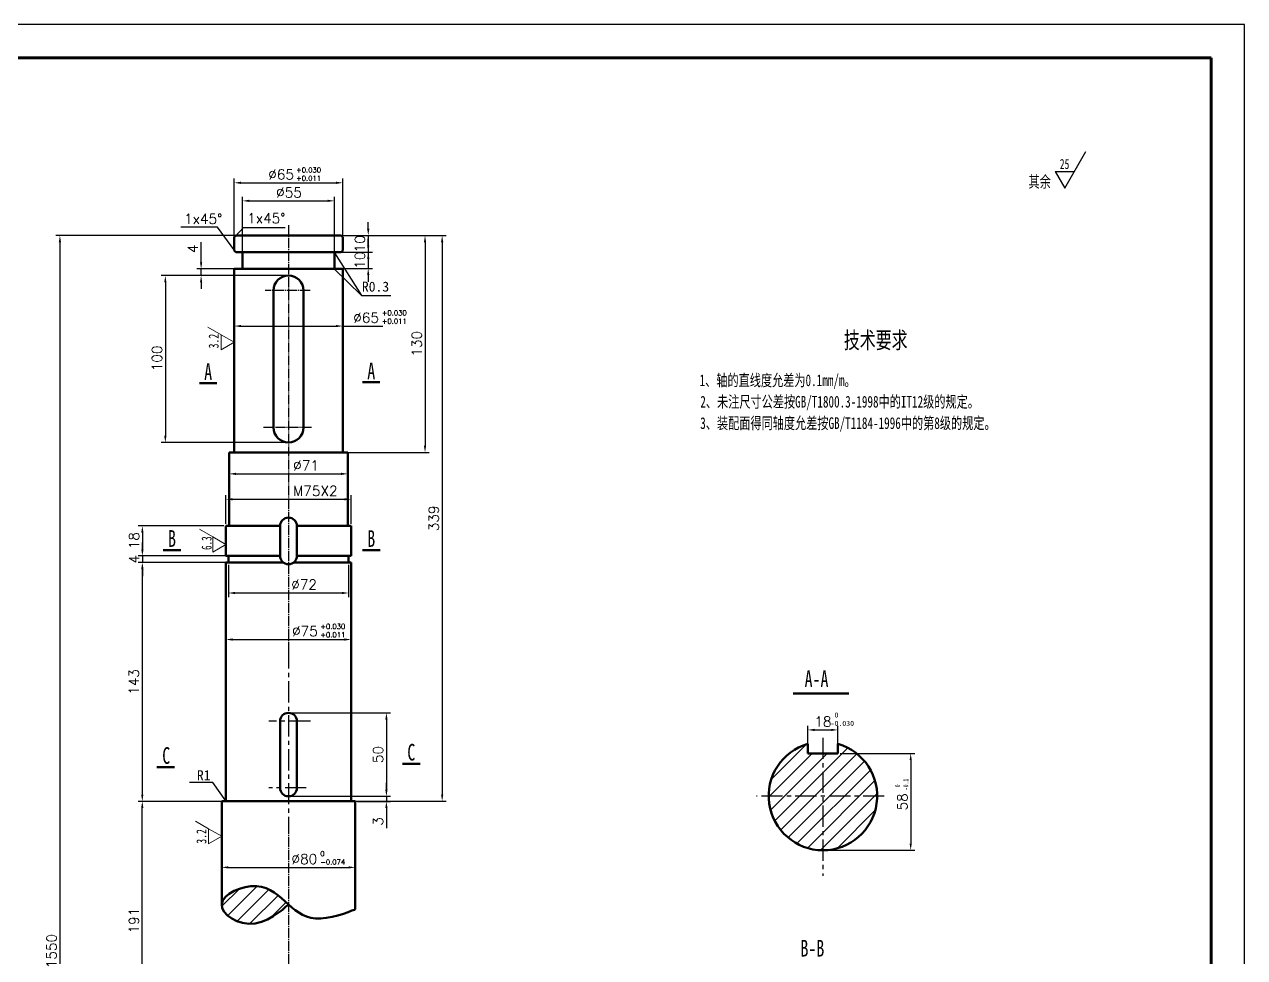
# Model space of a CAD drawing. Header units: millimetres. Extents: x -11803 to 14115, y -852 to 12275.
# Drawn here: x -7058 to -3403, y 9443 to 12238 of the extents above; entities that cross this region are included whole.
import ezdxf

# ---------------------------------------------------------------- set-up
doc = ezdxf.new("R2010")
doc.units = ezdxf.units.MM
doc.linetypes.add('CENTERX2', pattern=[101.6, 63.5, -12.7, 12.7, -12.7])
doc.linetypes.add('EB_DASHDOT', pattern=[39, 30, -3, 3, -3])
doc.layers.get('Defpoints').update_dxf_attribs({"lineweight": 0})
for name, color, linetype, lineweight in [('CAXA0', 7, 'Continuous', 70), ('CAXA1', 1, 'EB_DASHDOT', 25), ('中心线', 1, 'CENTERX2', 25), ('粗实线', 7, 'Continuous', 50), ('边框线', 2, 'Continuous', 90)]:
    doc.layers.add(name, color=color, linetype=linetype, lineweight=lineweight)
doc.layers.add('细实线', color=125, linetype='Continuous')
doc.styles.add('6', font='SIMFANG.TTF', dxfattribs={"width": 0.72})
doc.styles.get("Standard").update_dxf_attribs({"font": 'txt', "bigfont": 'gbcbig.shx'})
doc.styles.add('TXT', font='SIMFANG.TTF', dxfattribs={"width": 0.7})
doc.styles.add('标准', font='SimSun.ttf', dxfattribs={"width": 0.667})
doc.dimstyles.new('Copy of ISO-25', dxfattribs={"dimtxt": 30, "dimasz": 20, "dimexe": 12.5, "dimexo": 6.25, "dimgap": 10, "dimtad": 1, "dimtxsty": 'Standard', "dimcen": 0, "dimadec": 0, "dimazin": 0, "dimtfac": 1, "dimtmove": 0, "dimatfit": 3, "dimfxl": 0, "dimtolj": 1, "dimtzin": 0, "dimarcsym": 0})

# ---------------------------------------------------------------- blocks, each defined once
blk = doc.blocks.new('*D217')
at = {"layer": 'Defpoints', "color": 0, "lineweight": 25}
for p in [(-6104.6, 11763.7), (-6429.6, 11580.8), (-6104.6, 11580.8)]:
    blk.add_point(p, dxfattribs=at)
at = {"layer": '细实线', "color": 0, "lineweight": -2}
for p, q in [((-6429.6, 11587.1), (-6429.6, 11776.2)), ((-6104.6, 11587.1), (-6104.6, 11776.2)), ((-6409.6, 11763.7), (-6124.6, 11763.7))]:
    blk.add_line(p, q, dxfattribs=at)
at = {"layer": '细实线', "color": 0, "lineweight": 25}
for points in [[(-6409.6, 11767), (-6409.6, 11760.3), (-6429.6, 11763.7)], [(-6124.6, 11767), (-6124.6, 11760.3), (-6104.6, 11763.7)]]:
    blk.add_solid(points, dxfattribs=at)
at = {"layer": '细实线', "color": 0, "insert": (-6289.2, 11788.7), "char_height": 30, "attachment_point": 5}
blk.add_mtext('\\A1;%%c65', dxfattribs=at)
blk = doc.blocks.new('*D218')
at = {"layer": 'Defpoints', "color": 0, "lineweight": 25}
for p in [(-6129.6, 11709.6), (-6404.6, 11539), (-6129.6, 11539)]:
    blk.add_point(p, dxfattribs=at)
at = {"layer": '细实线', "color": 0, "lineweight": -2}
for p, q in [((-6404.6, 11545.2), (-6404.6, 11722.1)), ((-6384.6, 11709.6), (-6149.6, 11709.6)), ((-6129.6, 11545.2), (-6129.6, 11722.1))]:
    blk.add_line(p, q, dxfattribs=at)
at = {"layer": '细实线', "color": 0, "lineweight": 25}
for points in [[(-6384.6, 11713), (-6384.6, 11706.3), (-6404.6, 11709.6)], [(-6149.6, 11713), (-6149.6, 11706.3), (-6129.6, 11709.6)]]:
    blk.add_solid(points, dxfattribs=at)
at = {"layer": '细实线', "color": 0, "insert": (-6265.5, 11734.6), "char_height": 30, "attachment_point": 5}
blk.add_mtext('\\A1;%%c55', dxfattribs=at)
blk = doc.blocks.new('*D219')
at = {"layer": 'Defpoints', "color": 0, "lineweight": 25}
for p in [(-6116.4, 11605.8), (-6116.4, 11555.8), (-6028.2, 11555.8)]:
    blk.add_point(p, dxfattribs=at)
at = {"layer": '细实线', "color": 0, "lineweight": -2}
for p, q in [((-6028.2, 11625.8), (-6028.2, 11645.8)), ((-6110.1, 11605.8), (-6015.7, 11605.8)), ((-6028.2, 11605.8), (-6028.2, 11555.8)), ((-6110.1, 11555.8), (-6015.7, 11555.8)), ((-6028.2, 11535.8), (-6028.2, 11515.8))]:
    blk.add_line(p, q, dxfattribs=at)
at = {"layer": '细实线', "color": 0, "lineweight": 25}
for points in [[(-6031.6, 11625.8), (-6024.9, 11625.8), (-6028.2, 11605.8)], [(-6031.6, 11535.8), (-6024.9, 11535.8), (-6028.2, 11555.8)]]:
    blk.add_solid(points, dxfattribs=at)
at = {"layer": '细实线', "color": 0, "insert": (-6053.2, 11580.8), "char_height": 30, "attachment_point": 5, "rotation": 90}
blk.add_mtext('\\A1;10', dxfattribs=at)
blk = doc.blocks.new('*D220')
at = {"layer": 'Defpoints', "color": 0, "lineweight": 25}
for p in [(-6129.6, 11555.8), (-6129.6, 11507.3), (-6028.2, 11507.3)]:
    blk.add_point(p, dxfattribs=at)
at = {"layer": '细实线', "color": 0, "lineweight": -2}
for p, q in [((-6028.2, 11575.8), (-6028.2, 11595.8)), ((-6123.3, 11555.8), (-6015.7, 11555.8)), ((-6028.2, 11555.8), (-6028.2, 11507.3)), ((-6123.3, 11507.3), (-6015.7, 11507.3)), ((-6028.2, 11487.3), (-6028.2, 11467.3))]:
    blk.add_line(p, q, dxfattribs=at)
at = {"layer": '细实线', "color": 0, "lineweight": 25}
for points in [[(-6031.6, 11575.8), (-6024.9, 11575.8), (-6028.2, 11555.8)], [(-6031.6, 11487.3), (-6024.9, 11487.3), (-6028.2, 11507.3)]]:
    blk.add_solid(points, dxfattribs=at)
at = {"layer": '细实线', "color": 0, "insert": (-6053.2, 11531.6), "char_height": 30, "attachment_point": 5, "rotation": 90}
blk.add_mtext('\\A1;10', dxfattribs=at)
blk = doc.blocks.new('*D221')
at = {"layer": 'Defpoints', "color": 0, "lineweight": 25}
for p in [(-6528.9, 11485.8), (-6267.1, 11505.8), (-6267.1, 11485.8)]:
    blk.add_point(p, dxfattribs=at)
at = {"layer": '细实线', "color": 0, "lineweight": -2}
for p, q in [((-6528.9, 11525.8), (-6528.9, 11585.8)), ((-6273.3, 11505.8), (-6541.4, 11505.8)), ((-6273.3, 11485.8), (-6541.4, 11485.8)), ((-6528.9, 11485.8), (-6528.9, 11505.8)), ((-6528.9, 11465.8), (-6528.9, 11445.8))]:
    blk.add_line(p, q, dxfattribs=at)
at = {"layer": '细实线', "color": 0, "lineweight": 25}
for points in [[(-6532.2, 11525.8), (-6525.5, 11525.8), (-6528.9, 11505.8)], [(-6532.2, 11465.8), (-6525.5, 11465.8), (-6528.9, 11485.8)]]:
    blk.add_solid(points, dxfattribs=at)
at = {"layer": '细实线', "color": 0, "insert": (-6553.9, 11565.8), "char_height": 30, "attachment_point": 5, "rotation": 90}
blk.add_mtext('\\A1;4', dxfattribs=at)
blk = doc.blocks.new('*D222')
at = {"layer": 'Defpoints', "color": 0, "lineweight": 25}
for p in [(-6267.1, 11485.8), (-6636, 10985.8), (-6267.1, 10985.8)]:
    blk.add_point(p, dxfattribs=at)
at = {"layer": '细实线', "color": 0, "lineweight": -2}
for p, q in [((-6273.3, 11485.8), (-6648.5, 11485.8)), ((-6636, 11465.8), (-6636, 11005.8)), ((-6273.3, 10985.8), (-6648.5, 10985.8))]:
    blk.add_line(p, q, dxfattribs=at)
at = {"layer": '细实线', "color": 0, "lineweight": 25}
for points in [[(-6639.4, 11465.8), (-6632.7, 11465.8), (-6636, 11485.8)], [(-6639.4, 11005.8), (-6632.7, 11005.8), (-6636, 10985.8)]]:
    blk.add_solid(points, dxfattribs=at)
at = {"layer": '细实线', "color": 0, "insert": (-6661, 11237.7), "char_height": 30, "attachment_point": 5, "rotation": 90}
blk.add_mtext('\\A1;100', dxfattribs=at)
blk = doc.blocks.new('*D223')
at = {"layer": 'Defpoints', "color": 0, "lineweight": 25}
for p in [(-6116.4, 11605.8), (-6104.6, 10955.8), (-5858, 10955.8)]:
    blk.add_point(p, dxfattribs=at)
at = {"layer": '细实线', "color": 0, "lineweight": -2}
for p, q in [((-6110.1, 11605.8), (-5845.5, 11605.8)), ((-5858, 11585.8), (-5858, 10975.8)), ((-6098.3, 10955.8), (-5845.5, 10955.8))]:
    blk.add_line(p, q, dxfattribs=at)
at = {"layer": '细实线', "color": 0, "lineweight": 25}
for points in [[(-5861.4, 11585.8), (-5854.7, 11585.8), (-5858, 11605.8)], [(-5861.4, 10975.8), (-5854.7, 10975.8), (-5858, 10955.8)]]:
    blk.add_solid(points, dxfattribs=at)
at = {"layer": '细实线', "color": 0, "insert": (-5883, 11281.3), "char_height": 30, "attachment_point": 5, "rotation": 90}
blk.add_mtext('\\A1;130', dxfattribs=at)
blk = doc.blocks.new('*D224')
at = {"layer": 'Defpoints', "color": 0, "lineweight": 25}
for p in [(-6104.6, 11334.5), (-6429.6, 11253.7), (-6104.6, 11253.7)]:
    blk.add_point(p, dxfattribs=at)
at = {"layer": '细实线', "color": 0, "lineweight": -2}
for p, q in [((-6429.6, 11259.9), (-6429.6, 11347)), ((-6409.6, 11334.5), (-6124.6, 11334.5)), ((-6104.6, 11259.9), (-6104.6, 11347)), ((-6104.6, 11334.5), (-5984.6, 11334.5))]:
    blk.add_line(p, q, dxfattribs=at)
at = {"layer": '细实线', "color": 0, "lineweight": 25}
for points in [[(-6409.6, 11337.9), (-6409.6, 11331.2), (-6429.6, 11334.5)], [(-6124.6, 11337.9), (-6124.6, 11331.2), (-6104.6, 11334.5)]]:
    blk.add_solid(points, dxfattribs=at)
at = {"layer": '细实线', "color": 0, "insert": (-6034.6, 11359.5), "char_height": 30, "attachment_point": 5}
blk.add_mtext('\\A1;%%c65', dxfattribs=at)
blk = doc.blocks.new('*D225')
at = {"layer": 'Defpoints', "color": 0, "lineweight": 25}
for p in [(-6089.6, 10891.8), (-6444.6, 10845.8), (-6089.6, 10845.8)]:
    blk.add_point(p, dxfattribs=at)
at = {"layer": '细实线', "color": 0, "lineweight": -2}
for p, q in [((-6444.6, 10852.1), (-6444.6, 10904.3)), ((-6089.6, 10852.1), (-6089.6, 10904.3)), ((-6424.6, 10891.8), (-6109.6, 10891.8))]:
    blk.add_line(p, q, dxfattribs=at)
at = {"layer": '细实线', "color": 0, "lineweight": 25}
for points in [[(-6424.6, 10895.1), (-6424.6, 10888.4), (-6444.6, 10891.8)], [(-6109.6, 10895.1), (-6109.6, 10888.4), (-6089.6, 10891.8)]]:
    blk.add_solid(points, dxfattribs=at)
at = {"layer": '细实线', "color": 0, "insert": (-6214.6, 10916.8), "char_height": 30, "attachment_point": 5}
blk.add_mtext('\\A1;%%c71', dxfattribs=at)
blk = doc.blocks.new('*D226')
at = {"layer": 'Defpoints', "color": 0, "lineweight": 25}
for p in [(-6079.6, 10815.7), (-6454.6, 10735.8), (-6079.6, 10735.8)]:
    blk.add_point(p, dxfattribs=at)
at = {"layer": '细实线', "color": 0, "lineweight": -2}
for p, q in [((-6454.6, 10742.1), (-6454.6, 10828.2)), ((-6079.6, 10742.1), (-6079.6, 10828.2)), ((-6434.6, 10815.7), (-6099.6, 10815.7))]:
    blk.add_line(p, q, dxfattribs=at)
at = {"layer": '细实线', "color": 0, "lineweight": 25}
for points in [[(-6434.6, 10819), (-6434.6, 10812.3), (-6454.6, 10815.7)], [(-6099.6, 10819), (-6099.6, 10812.3), (-6079.6, 10815.7)]]:
    blk.add_solid(points, dxfattribs=at)
at = {"layer": '细实线', "color": 0, "insert": (-6186.8, 10840.7), "char_height": 30, "attachment_point": 5}
blk.add_mtext('\\A1;M75X2', dxfattribs=at)
blk = doc.blocks.new('*D227')
at = {"layer": 'Defpoints', "color": 0, "lineweight": 25}
for p in [(-6454.6, 10735.8), (-6704.8, 10645.8), (-6454.6, 10645.8)]:
    blk.add_point(p, dxfattribs=at)
at = {"layer": '细实线', "color": 0, "lineweight": -2}
for p, q in [((-6460.8, 10735.8), (-6717.3, 10735.8)), ((-6704.8, 10715.8), (-6704.8, 10665.8)), ((-6460.8, 10645.8), (-6717.3, 10645.8))]:
    blk.add_line(p, q, dxfattribs=at)
at = {"layer": '细实线', "color": 0, "lineweight": 25}
for points in [[(-6708.2, 10715.8), (-6701.5, 10715.8), (-6704.8, 10735.8)], [(-6708.2, 10665.8), (-6701.5, 10665.8), (-6704.8, 10645.8)]]:
    blk.add_solid(points, dxfattribs=at)
at = {"layer": '细实线', "color": 0, "insert": (-6729.8, 10691.7), "char_height": 30, "attachment_point": 5, "rotation": 90}
blk.add_mtext('\\A1;18', dxfattribs=at)
blk = doc.blocks.new('*D228')
at = {"layer": 'Defpoints', "color": 0, "lineweight": 25}
for p in [(-6444.6, 10645.8), (-6704.7, 10625.8), (-6444.6, 10625.8)]:
    blk.add_point(p, dxfattribs=at)
at = {"layer": '细实线', "color": 0, "lineweight": -2}
for p, q in [((-6704.7, 10665.8), (-6704.7, 10685.8)), ((-6450.8, 10645.8), (-6717.2, 10645.8)), ((-6704.7, 10645.8), (-6704.7, 10625.8)), ((-6450.8, 10625.8), (-6717.2, 10625.8)), ((-6704.7, 10605.8), (-6704.7, 10585.8))]:
    blk.add_line(p, q, dxfattribs=at)
at = {"layer": '细实线', "color": 0, "lineweight": 25}
for points in [[(-6708, 10665.8), (-6701.3, 10665.8), (-6704.7, 10645.8)], [(-6708, 10605.8), (-6701.3, 10605.8), (-6704.7, 10625.8)]]:
    blk.add_solid(points, dxfattribs=at)
at = {"layer": '细实线', "color": 0, "insert": (-6729.7, 10635.8), "char_height": 30, "attachment_point": 5, "rotation": 90}
blk.add_mtext('\\A1;4', dxfattribs=at)
blk = doc.blocks.new('*D229')
at = {"layer": 'Defpoints', "color": 0, "lineweight": 25}
for p in [(-6447.1, 10625.8), (-6087.1, 10625.8), (-6087.1, 10534.9)]:
    blk.add_point(p, dxfattribs=at)
at = {"layer": '细实线', "color": 0, "lineweight": -2}
for p, q in [((-6447.1, 10619.6), (-6447.1, 10522.4)), ((-6087.1, 10619.6), (-6087.1, 10522.4)), ((-6427.1, 10534.9), (-6107.1, 10534.9))]:
    blk.add_line(p, q, dxfattribs=at)
at = {"layer": '细实线', "color": 0, "lineweight": 25}
for points in [[(-6427.1, 10538.2), (-6427.1, 10531.6), (-6447.1, 10534.9)], [(-6107.1, 10538.2), (-6107.1, 10531.6), (-6087.1, 10534.9)]]:
    blk.add_solid(points, dxfattribs=at)
at = {"layer": '细实线', "color": 0, "insert": (-6220.5, 10559.9), "char_height": 30, "attachment_point": 5}
blk.add_mtext('\\A1;%%c72', dxfattribs=at)
blk = doc.blocks.new('*D230')
at = {"layer": 'Defpoints', "color": 0, "lineweight": 25}
for p in [(-6079.6, 10395.5), (-6454.6, 10362.6), (-6079.6, 10362.6)]:
    blk.add_point(p, dxfattribs=at)
at = {"layer": '细实线', "color": 0, "lineweight": -2}
for p, q in [((-6454.6, 10368.9), (-6454.6, 10408)), ((-6434.6, 10395.5), (-6099.6, 10395.5)), ((-6079.6, 10368.9), (-6079.6, 10408))]:
    blk.add_line(p, q, dxfattribs=at)
at = {"layer": '细实线', "color": 0, "lineweight": 25}
for points in [[(-6434.6, 10398.9), (-6434.6, 10392.2), (-6454.6, 10395.5)], [(-6099.6, 10398.9), (-6099.6, 10392.2), (-6079.6, 10395.5)]]:
    blk.add_solid(points, dxfattribs=at)
at = {"layer": '细实线', "color": 0, "insert": (-6217.8, 10420.5), "char_height": 30, "attachment_point": 5}
blk.add_mtext('\\A1;%%c75', dxfattribs=at)
blk = doc.blocks.new('*D231')
at = {"layer": 'Defpoints', "color": 0, "lineweight": 25}
for p in [(-6267.1, 10175.8), (-6267.1, 9925.8), (-5973.7, 9925.8)]:
    blk.add_point(p, dxfattribs=at)
at = {"layer": '细实线', "color": 0, "lineweight": -2}
for p, q in [((-6260.8, 10175.8), (-5961.2, 10175.8)), ((-5973.7, 10155.8), (-5973.7, 9945.8)), ((-6260.8, 9925.8), (-5961.2, 9925.8))]:
    blk.add_line(p, q, dxfattribs=at)
at = {"layer": '细实线', "color": 0, "lineweight": 25}
for points in [[(-5977.1, 10155.8), (-5970.4, 10155.8), (-5973.7, 10175.8)], [(-5977.1, 9945.8), (-5970.4, 9945.8), (-5973.7, 9925.8)]]:
    blk.add_solid(points, dxfattribs=at)
at = {"layer": '细实线', "color": 0, "insert": (-5998.7, 10050.8), "char_height": 30, "attachment_point": 5, "rotation": 90}
blk.add_mtext('\\A1;50', dxfattribs=at)
blk = doc.blocks.new('*D232')
at = {"layer": 'Defpoints', "color": 0, "lineweight": 25}
for p in [(-6454.6, 10625.8), (-6705, 9910.8), (-6467.1, 9910.8)]:
    blk.add_point(p, dxfattribs=at)
at = {"layer": '细实线', "color": 0, "lineweight": -2}
for p, q in [((-6460.8, 10625.8), (-6717.5, 10625.8)), ((-6705, 10605.8), (-6705, 9930.8)), ((-6473.3, 9910.8), (-6717.5, 9910.8))]:
    blk.add_line(p, q, dxfattribs=at)
at = {"layer": '细实线', "color": 0, "lineweight": 25}
for points in [[(-6708.4, 10605.8), (-6701.7, 10605.8), (-6705, 10625.8)], [(-6708.4, 9930.8), (-6701.7, 9930.8), (-6705, 9910.8)]]:
    blk.add_solid(points, dxfattribs=at)
at = {"layer": '细实线', "color": 0, "insert": (-6730, 10268.3), "char_height": 30, "attachment_point": 5, "rotation": 90}
blk.add_mtext('\\A1;143', dxfattribs=at)
blk = doc.blocks.new('*D233')
at = {"layer": 'Defpoints', "color": 0, "lineweight": 25}
for p in [(-6079.6, 9925.8), (-6067.1, 9910.8), (-5973.8, 9910.8)]:
    blk.add_point(p, dxfattribs=at)
at = {"layer": '细实线', "color": 0, "lineweight": -2}
for p, q in [((-5973.8, 9945.8), (-5973.8, 9965.8)), ((-6073.3, 9925.8), (-5961.3, 9925.8)), ((-6060.8, 9910.8), (-5961.3, 9910.8)), ((-5973.8, 9925.8), (-5973.8, 9910.8)), ((-5973.8, 9890.8), (-5973.8, 9830.8))]:
    blk.add_line(p, q, dxfattribs=at)
at = {"layer": '细实线', "color": 0, "lineweight": 25}
for points in [[(-5977.1, 9945.8), (-5970.4, 9945.8), (-5973.8, 9925.8)], [(-5977.1, 9890.8), (-5970.4, 9890.8), (-5973.8, 9910.8)]]:
    blk.add_solid(points, dxfattribs=at)
at = {"layer": '细实线', "color": 0, "insert": (-5998.8, 9850.8), "char_height": 30, "attachment_point": 5, "rotation": 90}
blk.add_mtext('\\A1;3', dxfattribs=at)
blk = doc.blocks.new('*D234')
at = {"layer": 'Defpoints', "color": 0, "lineweight": 25}
for p in [(-6467.1, 9703.8), (-6067.1, 9713), (-6067.1, 9703.8)]:
    blk.add_point(p, dxfattribs=at)
at = {"layer": '细实线', "color": 0, "lineweight": -2}
for p, q in [((-6467.1, 9710.1), (-6467.1, 9725.5)), ((-6067.1, 9710.1), (-6067.1, 9725.5)), ((-6447.1, 9713), (-6087.1, 9713))]:
    blk.add_line(p, q, dxfattribs=at)
at = {"layer": '细实线', "color": 0, "lineweight": 25}
for points in [[(-6447.1, 9716.3), (-6447.1, 9709.6), (-6467.1, 9713)], [(-6087.1, 9716.3), (-6087.1, 9709.6), (-6067.1, 9713)]]:
    blk.add_solid(points, dxfattribs=at)
at = {"layer": '细实线', "color": 0, "insert": (-6219.6, 9738), "char_height": 30, "attachment_point": 5}
blk.add_mtext('\\A1;%%c80', dxfattribs=at)
blk = doc.blocks.new('*D238')
at = {"layer": 'Defpoints', "color": 0, "lineweight": 25}
for p in [(-6414.8, 11605.8), (-6951.9, 7318.5), (-6414.8, 7318.5)]:
    blk.add_point(p, dxfattribs=at)
at = {"layer": '细实线', "color": 0, "lineweight": -2}
for p, q in [((-6421, 11605.8), (-6964.4, 11605.8)), ((-6951.9, 11585.8), (-6951.9, 7338.5)), ((-6421, 7318.5), (-6964.4, 7318.5))]:
    blk.add_line(p, q, dxfattribs=at)
at = {"layer": '细实线', "color": 0, "lineweight": 25}
for points in [[(-6955.2, 11585.8), (-6948.5, 11585.8), (-6951.9, 11605.8)], [(-6955.2, 7338.5), (-6948.5, 7338.5), (-6951.9, 7318.5)]]:
    blk.add_solid(points, dxfattribs=at)
at = {"layer": '细实线', "color": 0, "insert": (-6976.9, 9462.1), "char_height": 30, "attachment_point": 5, "rotation": 90}
blk.add_mtext('\\A1;1550', dxfattribs=at)
blk = doc.blocks.new('*D247')
at = {"layer": 'Defpoints', "color": 0, "lineweight": 25}
for p in [(-4621.2, 10124.7), (-4711.2, 10054.2), (-4621.2, 10054.2)]:
    blk.add_point(p, dxfattribs=at)
at = {"layer": '细实线', "color": 0, "lineweight": -2}
for p, q in [((-4711.2, 10060.5), (-4711.2, 10137.2)), ((-4621.2, 10060.5), (-4621.2, 10137.2)), ((-4691.2, 10124.7), (-4641.2, 10124.7))]:
    blk.add_line(p, q, dxfattribs=at)
at = {"layer": '细实线', "color": 0, "lineweight": 25}
for points in [[(-4691.2, 10128.1), (-4691.2, 10121.4), (-4711.2, 10124.7)], [(-4641.2, 10128.1), (-4641.2, 10121.4), (-4621.2, 10124.7)]]:
    blk.add_solid(points, dxfattribs=at)
at = {"layer": '细实线', "color": 0, "insert": (-4666.2, 10149.7), "char_height": 30, "attachment_point": 5}
blk.add_mtext('\\A1;18', dxfattribs=at)
blk = doc.blocks.new('*D248')
at = {"layer": 'Defpoints', "color": 0, "lineweight": 25}
for p in [(-4621.2, 10054.2), (-4666.2, 9764.2), (-4403.2, 9764.2)]:
    blk.add_point(p, dxfattribs=at)
at = {"layer": '细实线', "color": 0, "lineweight": -2}
for p, q in [((-4614.9, 10054.2), (-4390.7, 10054.2)), ((-4403.2, 10034.2), (-4403.2, 9784.2)), ((-4659.9, 9764.2), (-4390.7, 9764.2))]:
    blk.add_line(p, q, dxfattribs=at)
at = {"layer": '细实线', "color": 0, "lineweight": 25}
for points in [[(-4406.5, 10034.2), (-4399.9, 10034.2), (-4403.2, 10054.2)], [(-4406.5, 9784.2), (-4399.9, 9784.2), (-4403.2, 9764.2)]]:
    blk.add_solid(points, dxfattribs=at)
at = {"layer": '细实线', "color": 0, "insert": (-4428.2, 9909.2), "char_height": 30, "attachment_point": 5, "rotation": 90}
blk.add_mtext('\\A1;58', dxfattribs=at)
blk = doc.blocks.new('*D253')
at = {"layer": 'Defpoints', "color": 0, "lineweight": 25}
for p in [(-6705, 9910.8), (-6455.6, 9910.8), (-6467.1, 9196)]:
    blk.add_point(p, dxfattribs=at)
at = {"layer": '细实线', "color": 0, "lineweight": -2}
for p, q in [((-6461.8, 9910.8), (-6717.5, 9910.8)), ((-6705, 9216), (-6705, 9890.8)), ((-6473.3, 9196), (-6717.5, 9196))]:
    blk.add_line(p, q, dxfattribs=at)
at = {"layer": '细实线', "color": 0, "lineweight": 25}
for points in [[(-6708.4, 9890.8), (-6701.7, 9890.8), (-6705, 9910.8)], [(-6708.4, 9216), (-6701.7, 9216), (-6705, 9196)]]:
    blk.add_solid(points, dxfattribs=at)
at = {"layer": '细实线', "color": 0, "insert": (-6730, 9553.4), "char_height": 30, "attachment_point": 5, "rotation": 90}
blk.add_mtext('\\A1;191', dxfattribs=at)
blk = doc.blocks.new('*D286')
at = {"layer": 'Defpoints', "color": 0, "lineweight": 25}
for p in [(-6110.1, 11605.8), (-6079.3, 9911.1), (-5806.8, 9911.1)]:
    blk.add_point(p, dxfattribs=at)
at = {"layer": '细实线', "color": 0, "lineweight": -2}
for p, q in [((-6103.9, 11605.8), (-5794.3, 11605.8)), ((-5806.8, 11585.8), (-5806.8, 9931.1)), ((-6073, 9911.1), (-5794.3, 9911.1))]:
    blk.add_line(p, q, dxfattribs=at)
at = {"layer": '细实线', "color": 0, "lineweight": 25}
for points in [[(-5810.1, 11585.8), (-5803.4, 11585.8), (-5806.8, 11605.8)], [(-5810.1, 9931.1), (-5803.4, 9931.1), (-5806.8, 9911.1)]]:
    blk.add_solid(points, dxfattribs=at)
at = {"layer": '细实线', "color": 0, "lineweight": 25, "insert": (-5831.8, 10758.5), "char_height": 30, "attachment_point": 5, "rotation": 90}
blk.add_mtext('\\A1;339', dxfattribs=at)

msp = doc.modelspace()

# ---------------------------------------------------------------- hatches: boundary and pattern name
at = {"layer": '细实线'}
h = msp.add_hatch(dxfattribs=at)
h.set_pattern_fill('ANSI31', color=256, scale=10, style=0)
h.set_pattern_definition([(45, (33820.052, -34584.665), (-22.45064, 22.45064), [])])
h.paths.add_polyline_path([(-4666.161, 9926.725), (-4666.161, 10054.225), (-4711.161, 10054.225), (-4711.161, 10082.87, 0.33422347), (-4828.661, 9926.725)])
h.paths.add_polyline_path([(-4503.661, 9926.725, 0.33422347), (-4621.161, 10082.87), (-4621.161, 10054.225), (-4666.161, 10054.225), (-4666.161, 9926.725)])
h.paths.add_polyline_path([(-4503.661, 9926.725), (-4666.161, 9926.725), (-4666.161, 9764.225, 0.41421356)])
h.paths.add_polyline_path([(-4666.161, 9926.725), (-4828.661, 9926.725, 0.41421356), (-4666.161, 9764.225)])

# ---------------------------------------------------------------- linework, layer by layer
at = {"linetype": 'Continuous', "lineweight": 0}
for p, q in [((-6469.058, 11308.708), (-6508.536, 11331.501)), ((-6469.058, 11308.708), (-6429.58, 11285.915)), ((-6469.058, 11263.123), (-6469.058, 11308.708)), ((-6469.058, 11263.123), (-6429.58, 11285.915)), ((-6494.058, 10703.034), (-6533.536, 10725.827)), ((-6494.058, 10703.034), (-6454.58, 10680.242)), ((-6494.058, 10657.449), (-6494.058, 10703.034)), ((-6494.058, 10657.449), (-6454.58, 10680.242)), ((-6506.558, 9828.818), (-6546.036, 9851.61)), ((-6506.558, 9828.818), (-6467.08, 9806.025)), ((-6506.558, 9783.232), (-6506.558, 9828.818)), ((-6506.558, 9783.232), (-6467.08, 9806.025))]:
    msp.add_line(p, q, dxfattribs=at)
at = {"layer": 'CAXA0', "lineweight": 50}
for p, q in [((-6429.58, 11600.809), (-6424.58, 11605.809)), ((-6429.58, 11560.809), (-6429.58, 11600.809)), ((-6109.58, 11605.809), (-6424.58, 11605.809)), ((-6104.58, 11600.809), (-6109.58, 11605.809)), ((-6104.58, 11600.809), (-6104.58, 11560.809)), ((-6429.58, 11560.809), (-6424.58, 11555.809)), ((-6109.58, 11555.809), (-6424.58, 11555.809)), ((-6404.58, 11554.309), (-6404.58, 11507.309)), ((-6129.58, 11554.309), (-6129.58, 11507.309)), ((-6104.58, 11560.809), (-6109.58, 11555.809)), ((-6429.58, 10955.809), (-6429.58, 11505.809)), ((-6104.58, 11505.809), (-6429.58, 11505.809)), ((-6104.58, 11505.809), (-6104.58, 10955.809)), ((-6312.08, 11440.809), (-6312.08, 11030.809)), ((-6222.08, 11440.809), (-6222.08, 11030.809)), ((-6089.58, 10955.809), (-6444.58, 10955.809)), ((-6444.58, 10955.809), (-6444.58, 10735.809)), ((-6089.58, 10955.809), (-6089.58, 10735.809)), ((-6292.08, 10735.809), (-6454.58, 10735.809)), ((-6079.58, 10735.809), (-6242.08, 10735.809)), ((-6292.08, 10645.809), (-6454.58, 10645.809)), ((-6079.58, 10645.809), (-6242.08, 10645.809)), ((-6282.08, 10625.809), (-6454.58, 10625.809)), ((-6079.58, 10625.809), (-6252.08, 10625.809)), ((-6455.58, 9910.809), (-6467.08, 9910.809))]:
    msp.add_line(p, q, dxfattribs=at)
for centre, radius, start, end in [((-6403.08, 11554.309), 1.5, 90, 180), ((-6131.08, 11554.309), 1.5, 0, 90), ((-6403.08, 11507.309), 1.5, 180, 270), ((-6267.08, 11440.809), 45, 0, 180), ((-6131.08, 11507.309), 1.5, 270, 360), ((-6267.08, 11030.809), 45, 180, 0)]:
    msp.add_arc(centre, radius, start, end, dxfattribs=at)
at = {"layer": 'CAXA1', "linetype": 'EB_DASHDOT', "lineweight": 25}
for p, q in [((-6267.08, 11636.51), (-6267.08, 10371.915)), ((-6267.08, 11636.51), (-6267.08, 10371.915)), ((-6267.08, 11636.51), (-6267.08, 10371.915)), ((-6267.08, 11636.51), (-6267.08, 10371.915)), ((-6267.08, 9843.651), (-6267.08, 9195.963))]:
    msp.add_line(p, q, dxfattribs=at)
at = {"layer": '中心线', "linetype": 'EB_DASHDOT', "lineweight": 25}
for p, q in [((-6202.064, 11440.809), (-6336.854, 11440.809)), ((-6197.938, 11030.809), (-6342.356, 11030.809))]:
    msp.add_line(p, q, dxfattribs=at)
at = {"layer": '中心线', "lineweight": 25}
msp.add_line((-6267.08, 10371.915), (-6267.08, 9843.651), dxfattribs=at)
at = {"layer": '中心线'}
for p, q in [((-6201.624, 10150.809), (-6326.402, 10150.809)), ((-4666.161, 10101.22), (-4666.161, 9687.593)), ((-6213.831, 9950.809), (-6326.402, 9950.809)), ((-4482.295, 9926.725), (-4865.048, 9926.725))]:
    msp.add_line(p, q, dxfattribs=at)
at = {"layer": '粗实线'}
for p, q in [((-6533.833, 11163.521), (-6481.299, 11163.521)), ((-6045.667, 11166.185), (-5993.133, 11166.185)), ((-6642.155, 10663.538), (-6589.621, 10663.538)), ((-6242.08, 10645.809), (-6242.08, 10645.809)), ((-6045.267, 10663.45), (-5992.733, 10663.45)), ((-4755.125, 10233.889), (-4588.655, 10233.889)), ((-6292.08, 9950.809), (-6292.08, 10150.809)), ((-6242.08, 9950.809), (-6242.08, 10150.809)), ((-4711.161, 10082.87), (-4711.161, 10054.225)), ((-4711.161, 10054.225), (-4621.161, 10054.225)), ((-4621.161, 10082.87), (-4621.161, 10054.225)), ((-5925.267, 10023.45), (-5872.733, 10023.45)), ((-6661.534, 10013.45), (-6609, 10013.45))]:
    msp.add_line(p, q, dxfattribs=at)
at = {"layer": '粗实线', "lineweight": 50}
for p, q in [((-6454.58, 10645.809), (-6454.58, 10735.809)), ((-6292.08, 10735.809), (-6292.08, 10645.809)), ((-6242.08, 10735.809), (-6242.08, 10645.809)), ((-6079.58, 10645.809), (-6079.58, 10735.809)), ((-6454.58, 9911.809), (-6454.58, 10625.809)), ((-6079.58, 9911.809), (-6079.58, 10625.809)), ((-6467.08, 9910.809), (-6467.08, 9596.421)), ((-6461.33, 9910.809), (-6078.58, 9910.809)), ((-6067.08, 9910.809), (-6078.58, 9910.809)), ((-6067.08, 9587.343), (-6067.08, 9910.809))]:
    msp.add_line(p, q, dxfattribs=at)
at = {"layer": '粗实线', "linetype": 'EB_DASHDOT', "lineweight": 50}
for p, q in [((-6447.08, 10645.809), (-6447.08, 10625.809)), ((-6087.08, 10645.809), (-6087.08, 10625.809))]:
    msp.add_line(p, q, dxfattribs=at)
at = {"layer": '粗实线', "lineweight": 25}
for p, q in [((-6448.987, 9568.335), (-6360.63, 9656.828)), ((-6466.864, 9596.632), (-6412.795, 9649.564)), ((-6420.472, 9551.458), (-6325.668, 9646.889)), ((-6383.993, 9543.962), (-6298.462, 9629.193)), ((-6320.773, 9561.981), (-6274.381, 9608.374))]:
    msp.add_line(p, q, dxfattribs=at)
at = {"layer": '粗实线'}
for centre, start, end in [((-6267.08, 10735.809), 0, 180), ((-6267.08, 10150.809), 0, 180), ((-6267.08, 9950.809), 180, 0)]:
    msp.add_arc(centre, 25, start, end, dxfattribs=at)
at = {"layer": '粗实线', "lineweight": 50}
for centre, radius, start, end in [((-6267.08, 10645.809), 25, 180, 0), ((-4666.161, 9926.725), 162.5, 106.07665, 73.92335), ((-6455.58, 9911.809), 1, 270, 0), ((-6078.58, 9911.809), 1, 180, 270)]:
    msp.add_arc(centre, radius, start, end, dxfattribs=at)
at = {"layer": '粗实线', "linetype": 'Continuous', "lineweight": 50}
msp.add_open_spline([(-6067.08, 9587.343), (-6067.08, 9587.343), (-6185.944, 9536.392), (-6268.983, 9599.971), (-6350.979, 9684.191), (-6522.171, 9607.922), (-6366.128, 9502.62), (-6267.08, 9602.228), (-6267.08, 9602.228)], degree=3, knots=[0, 0, 0, 0, 111.97321865, 221.59363085, 336.6154919, 459.39556865, 579.65046407, 699.91228891, 699.91228891, 699.91228891, 699.91228891], dxfattribs=at)
at = {"layer": '细实线', "lineweight": 30}
for p, q in [((-3402.946, 12238.186), (-7602.946, 12238.186)), ((-3402.946, 6298.186), (-3402.946, 12238.186))]:
    msp.add_line(p, q, dxfattribs=at)
at = {"layer": '细实线'}
for p, q in [((-3941.554, 11747.612), (-3878.046, 11857.612)), ((-3970.422, 11797.612), (-3941.554, 11747.612)), ((-3970.422, 11797.612), (-3912.687, 11797.612)), ((-6479.641, 11630.563), (-6589.391, 11630.563)), ((-6428.292, 11559.522), (-6479.641, 11630.563)), ((-6427.08, 11603.309), (-6401.909, 11629.834)), ((-6401.909, 11629.834), (-6277.332, 11629.834)), ((-6129.58, 11554.309), (-6048.003, 11426.354)), ((-6130.019, 11506.248), (-6048.003, 11426.354)), ((-6048.003, 11426.354), (-5960.186, 11426.354)), ((-6551.261, 9967.115), (-6551.261, 9967.115)), ((-6454.58, 9911.809), (-6493.766, 9967.115))]:
    msp.add_line(p, q, dxfattribs=at)
at = {"layer": '细实线', "lineweight": 25}
msp.add_line((-6493.766, 9967.115), (-6563.388, 9967.115), dxfattribs=at)
at = {"layer": '边框线'}
for p, q in [((-3502.946, 12138.186), (-7352.946, 12138.186)), ((-3502.946, 6398.186), (-3502.946, 12138.186))]:
    msp.add_line(p, q, dxfattribs=at)

# ---------------------------------------------------------------- texts
at = {"linetype": 'Continuous', "lineweight": 0, "char_height": 30, "attachment_point": 1, "rotation": 90}
for s, insert, style in [('3.2', (-6506.389, 11267.482), '6'), ('6.3', (-6527.354, 10663.886), '标准'), ('3.2', (-6543.055, 9783.71), '6')]:
    msp.add_mtext(s, dxfattribs=dict(at, insert=insert, style=style))
at = {"layer": '粗实线', "style": 'TXT', "width": 0.7}
for s, height, p in [('技术要求', 50, (-4603.529, 11267.408)), ('1、轴的直线度允差为0.1mm/m。', 35, (-5035.605, 11154.626)), ('2、未注尺寸公差按GB/T1800.3-1998中的IT12级的规定。', 35, (-5033.427, 11090.459)), ('3、装配面得同轴度允差按GB/T1184-1996中的第8级的规定。', 35, (-5033.699, 11026.292))]:
    msp.add_text(s, height=height, dxfattribs=at).set_placement(p)
at = {"layer": '粗实线', "style": 'TXT'}
for s, insert, char_height, width, attachment_point in [('{\\fSimSun|b0|i0|c134|p2;其余}', (-4016.692, 11765.08), 35, 321.16691, 5), ('{\\Ftxt|c0;A}', (-6519.652, 11223.126), 50, 75.38422, 1), ('{\\Ftxt|c0;A}', (-6031.08, 11225.305), 50, 75.38422, 1), ('{\\Ftxt|c0;B}', (-6627.975, 10723.142), 50, 75.38422, 1), ('{\\Ftxt|c0;B}', (-6031.087, 10723.054), 50, 75.38422, 1), ('{\\Ftxt|c0;A-A}', (-4721.048, 10302.831), 50, 256.55835, 1), ('{\\Ftxt|c0;C}', (-6645.267, 10073.054), 50, 159.56453, 1), ('{\\Ftxt|c0;C}', (-5911.087, 10083.054), 50, 75.38422, 1), ('{\\Ftxt|c0;B-B}', (-4733.441, 9495.751), 50, 256.55835, 1)]:
    msp.add_mtext(s, dxfattribs=dict(at, insert=insert, char_height=char_height, width=width, attachment_point=attachment_point))
at = {"layer": '细实线', "attachment_point": 1}
for s, insert, char_height, width in [('+0.030\\P+0.011', (-6244.163, 11809.671), 15, 51.20051), ('1x45%%D', (-6579.836, 11670.719), 30, 63.66793), ('{\\H2x;1x45%%D}', (-6390.731, 11672.395), 15, 63.66793), ('{\\Ftxt|c0;R0.3}', (-6047.226, 11467.682), 30, 68.92687), ('+0.030\\P+0.011', (-5987.519, 11381.57), 15, 2.83349), ('+0.030\\P+0.011', (-6171.493, 10442.111), 15, 51.20051), ('{\\Ftxt|c0; 0\\P-0.030}', (-4643.25, 10176.911), 15, 51.20051), ('{\\Ftxt|c0;R1}', (-6541.449, 10004.045), 30, 51.20051), (' 0\\P-0.074', (-6171.862, 9761.571), 15, 0.79417)]:
    msp.add_mtext(s, dxfattribs=dict(at, insert=insert, char_height=char_height, width=width))
at = {"layer": '细实线', "insert": (-3956.498, 11835.069), "char_height": 30, "width": 54.64664, "attachment_point": 1, "style": 'TXT'}
msp.add_mtext('25', dxfattribs=at)
at = {"layer": '细实线', "insert": (-4450.319, 9944.198), "char_height": 15, "width": 37.56045, "attachment_point": 1, "rotation": 90, "style": 'TXT'}
msp.add_mtext('{\\Ftxt|c0; 0\\P-0.1}', dxfattribs=at)

# ---------------------------------------------------------------- dimensions: what is measured, and where the dimension line sits
at = {"layer": '细实线'}
for base, p1, p2, text, picture, middle in [((-6104.58, 11763.652), (-6429.58, 11580.809), (-6104.58, 11580.809), '%%c65', '*D217', (-6289.169, 11763.652)), ((-6129.58, 11709.633), (-6404.58, 11538.982), (-6129.58, 11538.982), '%%c55', '*D218', (-6265.494, 11709.633)), ((-6104.58, 11334.527), (-6429.58, 11253.662), (-6104.58, 11253.662), '%%c65', '*D224', (-6034.58, 11334.527)), ((-6089.58, 10891.753), (-6444.58, 10845.809), (-6089.58, 10845.809), '%%c71', '*D225', (-6214.622, 10891.753)), ((-6079.58, 10815.657), (-6454.58, 10735.809), (-6079.58, 10735.809), 'M75X2', '*D226', (-6186.813, 10815.657)), ((-6087.08, 10534.887), (-6447.08, 10625.809), (-6087.08, 10625.809), '%%c72', '*D229', (-6220.549, 10534.887)), ((-6079.58, 10395.539), (-6454.58, 10362.605), (-6079.58, 10362.605), '%%c75', '*D230', (-6217.806, 10395.539)), ((-6067.08, 9712.975), (-6467.08, 9703.815), (-6067.08, 9703.815), '%%c80', '*D234', (-6219.632, 9712.975))]:
    dim = msp.add_linear_dim(base=base, p1=p1, p2=p2, text=text, dimstyle='Copy of ISO-25', dxfattribs=at)
    dim.commit()
    dim.dimension.update_dxf_attribs({"geometry": picture, "text_midpoint": middle, "dimtype": 160})
for base, p1, p2, text, picture, middle in [((-6028.224, 11555.809), (-6116.361, 11605.809), (-6116.361, 11555.809), '10', '*D219', (-6028.224, 11580.809)), ((-6028.224, 11507.309), (-6129.58, 11555.809), (-6129.58, 11507.309), '10', '*D220', (-6028.224, 11531.559)), ((-5858.05, 10955.809), (-6116.361, 11605.809), (-6104.58, 10955.809), '130', '*D223', (-5858.05, 11281.326)), ((-6528.855, 11485.809), (-6267.08, 11505.809), (-6267.08, 11485.809), '4', '*D221', (-6528.855, 11565.809)), ((-6636.021, 10985.809), (-6267.08, 11485.809), (-6267.08, 10985.809), '100', '*D222', (-6636.021, 11237.658)), ((-6704.82, 10645.809), (-6454.58, 10735.809), (-6454.58, 10645.809), '18', '*D227', (-6704.82, 10691.654)), ((-6704.657, 10625.809), (-6444.58, 10645.809), (-6444.58, 10625.809), '4', '*D228', (-6704.657, 10635.809))]:
    dim = msp.add_linear_dim(base=base, p1=p1, p2=p2, angle=90, text=text, dimstyle='Copy of ISO-25', dxfattribs=at)
    dim.commit()
    dim.dimension.update_dxf_attribs({"geometry": picture, "text_midpoint": middle, "dimtype": 160})
for base, p1, p2, text, picture, middle in [((-6951.863, 7318.451), (-6414.764, 11605.809), (-6414.764, 7318.451), '1550', '*D238', (-6976.863, 9462.13)), ((-6705.047, 9910.809), (-6454.58, 10625.809), (-6467.08, 9910.809), '143', '*D232', (-6730.047, 10268.309)), ((-5973.746, 9925.809), (-6267.08, 10175.809), (-6267.08, 9925.809), '50', '*D231', (-5998.746, 10050.809)), ((-4403.191, 9764.225), (-4621.161, 10054.225), (-4666.161, 9764.225), '58', '*D248', (-4428.191, 9909.225)), ((-5973.772, 9910.809), (-6079.58, 9925.809), (-6067.08, 9910.809), '3', '*D233', (-5998.772, 9850.809)), ((-6705.047, 9910.809), (-6467.08, 9195.963), (-6455.58, 9910.809), '191', '*D253', (-6730.047, 9553.386))]:
    dim = msp.add_linear_dim(base=base, p1=p1, p2=p2, angle=90, text=text, dimstyle='Copy of ISO-25', dxfattribs=at)
    dim.commit()
    dim.dimension.update_dxf_attribs({"geometry": picture, "text_midpoint": middle})
at = {"layer": '细实线', "color": 0, "lineweight": 25}
dim = msp.add_linear_dim(base=(-5806.753, 9911.102), p1=(-6110.111, 11605.809), p2=(-6079.287, 9911.102), angle=90, text='339', dimstyle='Copy of ISO-25', dxfattribs=at)
dim.commit()
dim.dimension.update_dxf_attribs({"geometry": '*D286', "text_midpoint": (-5831.753, 10758.455)})
at = {"layer": '细实线'}
dim = msp.add_linear_dim(base=(-4621.161, 10124.724), p1=(-4711.161, 10054.225), p2=(-4621.161, 10054.225), text='18', dimstyle='Copy of ISO-25', dxfattribs=at)
dim.commit()
dim.dimension.update_dxf_attribs({"geometry": '*D247', "text_midpoint": (-4666.161, 10149.724)})

doc.saveas('drawing.dxf')
